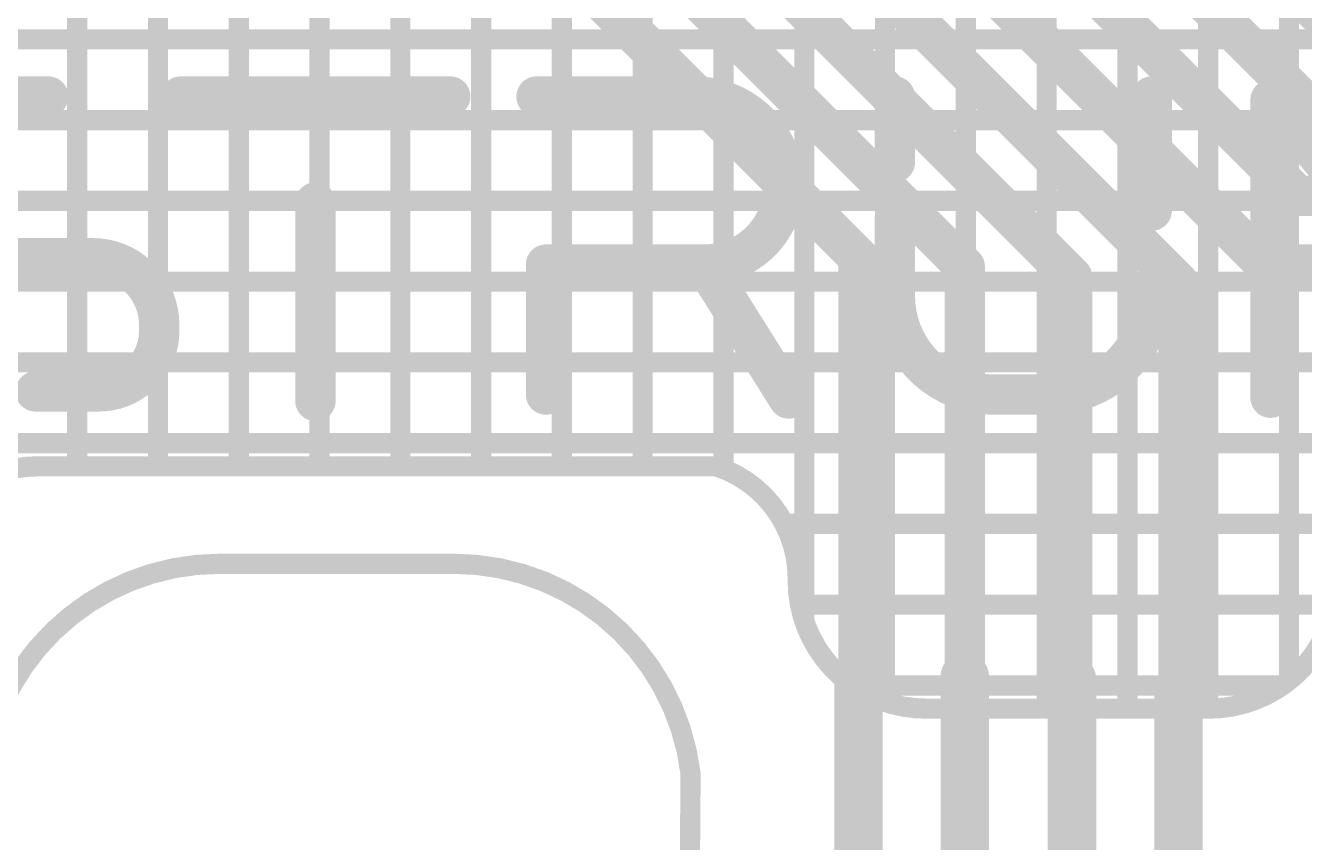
# Model space of a CAD drawing. Header units: inches. Extents: x -3.9 to 9.5, y -7 to 2.6.
# Drawn here: x 0.2478 to 0.5644, y -0.8642 to -0.6619 of the extents above; entities that cross this region are included whole.
import ezdxf

# ---------------------------------------------------------------- set-up
doc = ezdxf.new("R2010")
doc.units = ezdxf.units.IN
doc.header["$MEASUREMENT"] = 0
for name, color, linetype in [('Board Outline', 216, 'Continuous'), ('Bottom Layer', 5, 'Continuous'), ('Top Layer', 1, 'Continuous'), ('Top Overlay', 2, 'Continuous')]:
    doc.layers.add(name, color=color, linetype=linetype)

msp = doc.modelspace()

# ---------------------------------------------------------------- linework, layer by layer
at = {"layer": 'Board Outline', "const_width": 0.005}
for points in [[(0.23725, -0.84725, -0.37962), (0.29588, -0.79524)], [(0.35384, -0.79524, -0.37962), (0.41247, -0.84725)]]:
    msp.add_lwpolyline(points, format="xyb", dxfattribs=at)
for points in [[(0.29588, -0.79524), (0.35384, -0.79524)], [(0.41214, -0.89088), (0.41247, -0.84725)]]:
    msp.add_lwpolyline(points, dxfattribs=at)
at = {"layer": 'Board Outline', "const_width": 0.0025}
for points in [[(0.29463, -0.79524, 1), (0.29713, -0.79524, 1)], [(0.29463, -0.79524, 1), (0.29713, -0.79524, 1)], [(0.35259, -0.79524, 1), (0.35509, -0.79524, 1)], [(0.35259, -0.79524, 1), (0.35509, -0.79524, 1)], [(0.41122, -0.84725, 1), (0.41372, -0.84725, 1)], [(0.41122, -0.84725, 1), (0.41372, -0.84725, 1)]]:
    msp.add_lwpolyline(points, format="xyb", close=True, dxfattribs=at)
at = {"layer": 'Bottom Layer'}
for points, const_width in [([(0.41346, -0.50465), (0.57892, -0.67011)], 0.01), ([(0.3939, -0.51026), (0.57075, -0.68711)], 0.01), ([(0.37422, -0.51558), (0.56275, -0.70411)], 0.01), ([(0.35453, -0.52089), (0.55475, -0.72111)], 0.01), ([(0.33472, -0.52707), (0.53326, -0.72561)], 0.01), ([(0.31516, -0.53244), (0.50691, -0.72419)], 0.01), ([(0.29548, -0.5368), (0.48035, -0.72167)], 0.01), ([(0.27566, -0.54102), (0.45405, -0.7194)], 0.01), ([(0.56275, -0.70411), (0.74375, -0.70411)], 0.01), ([(0.45405, -0.82532), (0.45405, -0.7194)], 0.01), ([(0.48035, -0.82319), (0.48035, -0.72167)], 0.01), ([(0.55475, -0.72111), (0.73575, -0.72111)], 0.01), ([(0.50691, -0.8239), (0.50691, -0.72419)], 0.01), ([(0.53326, -0.82603), (0.53326, -0.72561)], 0.01), ([(0.45405, -1.03393), (0.45405, -0.82532)], 0.012), ([(0.48035, -1.03317), (0.48035, -0.82319)], 0.012), ([(0.50691, -1.03467), (0.50691, -0.8239)], 0.012), ([(0.53326, -1.03319), (0.53326, -0.82603)], 0.012)]:
    msp.add_lwpolyline(points, dxfattribs=dict(at, const_width=const_width))
for points, const_width in [([(0.56025, -0.70411, 1), (0.56525, -0.70411, 1)], 0.005), ([(0.56025, -0.70411, 1), (0.56525, -0.70411, 1)], 0.005), ([(0.45155, -0.7194, 1), (0.45655, -0.7194, 1)], 0.005), ([(0.45155, -0.7194, 1), (0.45655, -0.7194, 1)], 0.005), ([(0.47785, -0.72167, 1), (0.48285, -0.72167, 1)], 0.005), ([(0.47785, -0.72167, 1), (0.48285, -0.72167, 1)], 0.005), ([(0.55225, -0.72111, 1), (0.55725, -0.72111, 1)], 0.005), ([(0.55225, -0.72111, 1), (0.55725, -0.72111, 1)], 0.005), ([(0.50441, -0.72419, 1), (0.50941, -0.72419, 1)], 0.005), ([(0.50441, -0.72419, 1), (0.50941, -0.72419, 1)], 0.005), ([(0.53076, -0.72561, 1), (0.53576, -0.72561, 1)], 0.005), ([(0.53076, -0.72561, 1), (0.53576, -0.72561, 1)], 0.005), ([(0.45105, -0.82532, 1), (0.45705, -0.82532, 1)], 0.006), ([(0.47735, -0.82319, 1), (0.48335, -0.82319, 1)], 0.006), ([(0.47785, -0.82319, 1), (0.48285, -0.82319, 1)], 0.005), ([(0.50391, -0.8239, 1), (0.50991, -0.8239, 1)], 0.006), ([(0.50441, -0.8239, 1), (0.50941, -0.8239, 1)], 0.005), ([(0.45155, -0.82532, 1), (0.45655, -0.82532, 1)], 0.005), ([(0.53026, -0.82603, 1), (0.53626, -0.82603, 1)], 0.006), ([(0.53076, -0.82603, 1), (0.53576, -0.82603, 1)], 0.005)]:
    msp.add_lwpolyline(points, format="xyb", close=True, dxfattribs=dict(at, const_width=const_width))
at = {"layer": 'Top Layer', "const_width": 0.005}
for points in [[(0.30062, -0.77111), (0.30062, -0.47461)], [(0.32062, -0.77111), (0.32062, -0.47461)], [(0.38062, -0.77111), (0.38062, -0.47461)], [(0.40062, -0.77111), (0.40062, -0.47461)], [(0.46062, -0.82946), (0.46062, -0.47461)], [(0.48062, -0.83111), (0.48062, -0.47461)], [(0.50062, -0.83111), (0.50062, -0.47461)], [(0.52062, -0.83111), (0.52062, -0.47461)], [(0.54062, -0.83111), (0.54062, -0.47461)], [(0.56062, -0.82414), (0.56062, -0.47461)], [(0.26062, -0.77111), (0.26062, -0.51503)], [(0.42062, -0.77177), (0.42062, -0.51418)], [(0.34062, -0.77111), (0.34062, -0.51629)], [(0.28062, -0.77111), (0.28062, -0.5205)], [(0.36062, -0.77111), (0.36062, -0.5205)], [(0.44062, -0.80943), (0.44062, -0.51902)], [(-0.26925, -0.66536), (0.93013, -0.66536)], [(-0.26925, -0.68536), (0.93037, -0.68536)], [(-0.26925, -0.70536), (0.93037, -0.70536)], [(-0.26925, -0.72536), (0.93075, -0.72536)], [(-0.26925, -0.74536), (0.93075, -0.74536)], [(-0.26925, -0.76536), (0.93075, -0.76536)], [(0.25075, -0.77111), (0.41882, -0.77111)], [(0.43567, -0.78536), (0.57523, -0.78536)], [(0.43956, -0.80536), (0.57195, -0.80536)], [(0.45252, -0.82536), (0.559, -0.82536)], [(0.47075, -0.83111), (0.54075, -0.83111)]]:
    msp.add_lwpolyline(points, dxfattribs=at)
for points in [[(0.22075, -0.80111, -0.414535), (0.25075, -0.77111)], [(0.41882, -0.77111, -0.325001), (0.43899, -0.79886)], [(0.47075, -0.83111, -0.414265), (0.43898, -0.79934)], [(0.57253, -0.79936, -0.414363), (0.54075, -0.83111)]]:
    msp.add_lwpolyline(points, format="xyb", dxfattribs=at)
at = {"layer": 'Top Layer', "const_width": 0.0025}
for points in [[(0.2495, -0.77111, 1), (0.252, -0.77111, 1)], [(0.2495, -0.77111, 1), (0.252, -0.77111, 1)], [(0.25937, -0.77111, 1), (0.26187, -0.77111, 1)], [(0.27937, -0.77111, 1), (0.28187, -0.77111, 1)], [(0.29937, -0.77111, 1), (0.30187, -0.77111, 1)], [(0.31937, -0.77111, 1), (0.32187, -0.77111, 1)], [(0.33937, -0.77111, 1), (0.34187, -0.77111, 1)], [(0.35937, -0.77111, 1), (0.36187, -0.77111, 1)], [(0.37937, -0.77111, 1), (0.38187, -0.77111, 1)], [(0.39937, -0.77111, 1), (0.40187, -0.77111, 1)], [(0.41757, -0.77111, 1), (0.42007, -0.77111, 1)], [(0.41757, -0.77111, 1), (0.42007, -0.77111, 1)], [(0.41937, -0.77177, 1), (0.42187, -0.77177, 1)], [(0.43442, -0.78536, 1), (0.43692, -0.78536, 1)], [(0.43773, -0.79934, 1), (0.44023, -0.79934, 1)], [(0.43774, -0.79886, 1), (0.44024, -0.79886, 1)], [(0.43831, -0.80536, 1), (0.44081, -0.80536, 1)], [(0.43937, -0.80943, 1), (0.44187, -0.80943, 1)], [(0.45127, -0.82536, 1), (0.45377, -0.82536, 1)], [(0.55775, -0.82536, 1), (0.56025, -0.82536, 1)], [(0.55937, -0.82414, 1), (0.56187, -0.82414, 1)], [(0.45937, -0.82946, 1), (0.46187, -0.82946, 1)], [(0.4695, -0.83111, 1), (0.472, -0.83111, 1)], [(0.4695, -0.83111, 1), (0.472, -0.83111, 1)], [(0.47937, -0.83111, 1), (0.48187, -0.83111, 1)], [(0.49937, -0.83111, 1), (0.50187, -0.83111, 1)], [(0.51937, -0.83111, 1), (0.52187, -0.83111, 1)], [(0.53937, -0.83111, 1), (0.54187, -0.83111, 1)], [(0.5395, -0.83111, 1), (0.542, -0.83111, 1)], [(0.5395, -0.83111, 1), (0.542, -0.83111, 1)]]:
    msp.add_lwpolyline(points, format="xyb", close=True, dxfattribs=at)
at = {"layer": 'Top Overlay', "const_width": 0.01}
for points in [[(0.23892, -0.67953), (0.25344, -0.67953)], [(0.28623, -0.67953), (0.35296, -0.67953)], [(0.37434, -0.67953), (0.41359, -0.67953)], [(0.46305, -0.69576), (0.46305, -0.67953)], [(0.52664, -0.70776), (0.52664, -0.67953)], [(0.55607, -0.75411), (0.55607, -0.68032)], [(0.55607, -0.68032), (0.59964, -0.73135)], [(0.31959, -0.7549), (0.31959, -0.70576)], [(0.46305, -0.72821), (0.46305, -0.70976)], [(0.2397, -0.71957), (0.26443, -0.71957)], [(0.37669, -0.75333), (0.37669, -0.72114)], [(0.37669, -0.72114), (0.41045, -0.72114)], [(0.41045, -0.72114), (0.41594, -0.72114)], [(0.41594, -0.72114), (0.43677, -0.7543)], [(0.28092, -0.73763), (0.28092, -0.73606)], [(0.2503, -0.75254), (0.266, -0.75254)], [(0.48738, -0.75333), (0.49484, -0.75333)], [(0.49484, -0.75333), (0.50034, -0.75333)]]:
    msp.add_lwpolyline(points, dxfattribs=at)
at = {"layer": 'Top Overlay', "const_width": 0.005}
for points in [[(0.25094, -0.67953, 1), (0.25594, -0.67953, 1)], [(0.28373, -0.67953, 1), (0.28873, -0.67953, 1)], [(0.35046, -0.67953, 1), (0.35546, -0.67953, 1)], [(0.37184, -0.67953, 1), (0.37684, -0.67953, 1)], [(0.41109, -0.67953, 1), (0.41609, -0.67953, 1)], [(0.41109, -0.67953, 1), (0.41609, -0.67953, 1)], [(0.46055, -0.67953, 1), (0.46555, -0.67953, 1)], [(0.52414, -0.67953, 1), (0.52914, -0.67953, 1)], [(0.55357, -0.68032, 1), (0.55857, -0.68032, 1)], [(0.55357, -0.68032, 1), (0.55857, -0.68032, 1)], [(0.46055, -0.69576, 1), (0.46555, -0.69576, 1)], [(0.43307, -0.70151, 1), (0.43807, -0.70151, 1)], [(0.43307, -0.70151, 1), (0.43807, -0.70151, 1)], [(0.31709, -0.70576, 1), (0.32209, -0.70576, 1)], [(0.52414, -0.70776, 1), (0.52914, -0.70776, 1)], [(0.46055, -0.70976, 1), (0.46555, -0.70976, 1)], [(0.26193, -0.71957, 1), (0.26693, -0.71957, 1)], [(0.26193, -0.71957, 1), (0.26693, -0.71957, 1)], [(0.37419, -0.72114, 1), (0.37919, -0.72114, 1)], [(0.37419, -0.72114, 1), (0.37919, -0.72114, 1)], [(0.40795, -0.72114, 1), (0.41295, -0.72114, 1)], [(0.40795, -0.72114, 1), (0.41295, -0.72114, 1)], [(0.41344, -0.72114, 1), (0.41844, -0.72114, 1)], [(0.41344, -0.72114, 1), (0.41844, -0.72114, 1)], [(0.41344, -0.72114, 1), (0.41844, -0.72114, 1)], [(0.46055, -0.72821, 1), (0.46555, -0.72821, 1)], [(0.46055, -0.72899, 1), (0.46555, -0.72899, 1)], [(0.52414, -0.72821, 1), (0.52914, -0.72821, 1)], [(0.27842, -0.73606, 1), (0.28342, -0.73606, 1)], [(0.27842, -0.73606, 1), (0.28342, -0.73606, 1)], [(0.27842, -0.73763, 1), (0.28342, -0.73763, 1)], [(0.27842, -0.73763, 1), (0.28342, -0.73763, 1)], [(0.2478, -0.75254, 1), (0.2528, -0.75254, 1)], [(0.2635, -0.75254, 1), (0.2685, -0.75254, 1)], [(0.2635, -0.75254, 1), (0.2685, -0.75254, 1)], [(0.31709, -0.7549, 1), (0.32209, -0.7549, 1)], [(0.37419, -0.75333, 1), (0.37919, -0.75333, 1)], [(0.43427, -0.7543, 1), (0.43927, -0.7543, 1)], [(0.48488, -0.75333, 1), (0.48988, -0.75333, 1)], [(0.48488, -0.75333, 1), (0.48988, -0.75333, 1)], [(0.49234, -0.75333, 1), (0.49734, -0.75333, 1)], [(0.49234, -0.75333, 1), (0.49734, -0.75333, 1)], [(0.49784, -0.75333, 1), (0.50284, -0.75333, 1)], [(0.49901, -0.75333, 1), (0.50401, -0.75333, 1)], [(0.55357, -0.75411, 1), (0.55857, -0.75411, 1)]]:
    msp.add_lwpolyline(points, format="xyb", close=True, dxfattribs=at)
at = {"layer": 'Top Overlay', "const_width": 0.01}
for points in [[(0.41359, -0.67953, -0.414214), (0.43557, -0.70151)], [(0.43557, -0.70151, -0.414214), (0.41594, -0.72114)], [(0.26443, -0.71957, -0.414214), (0.28092, -0.73606)], [(0.48738, -0.75333, -0.414214), (0.46305, -0.72899)], [(0.52664, -0.72821, -0.414214), (0.50151, -0.75333)], [(0.28092, -0.73763, -0.414214), (0.266, -0.75254)]]:
    msp.add_lwpolyline(points, format="xyb", dxfattribs=at)

doc.saveas('drawing.dxf')
